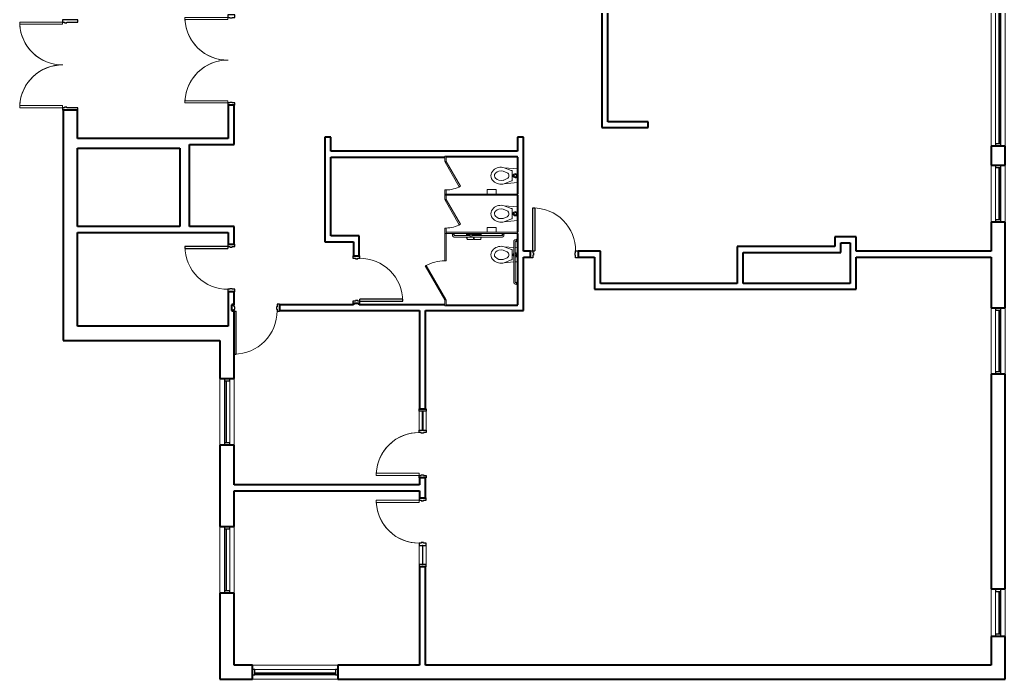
# Model space of a CAD drawing. Header units: inches. Extents: x 242 to 1108, y 42 to 1086.
# Drawn here: x 242 to 1072, y 42 to 597 of the extents above; entities that cross this region are included whole.
import ezdxf

# ---------------------------------------------------------------- set-up
doc = ezdxf.new("R2010")
doc.units = ezdxf.units.IN
doc.header["$MEASUREMENT"] = 0
for name, color, linetype, lineweight in [('A-DOOR', 31, 'Continuous', 15), ('A-DOOR-FRAM', 31, 'Continuous', 25), ('A-GLAZ-CURT', 52, 'Continuous', 9), ('A-GLAZ-CWMG', 51, 'Continuous', 9), ('A-WALL', 113, 'Continuous', 15), ('I-WALL', 2, 'Continuous', 15), ('P-SANR-FIXT', 6, 'Continuous', 9), ('Q-SPCQ', 91, 'Continuous', 9)]:
    doc.layers.add(name, color=color, linetype=linetype, lineweight=lineweight)

# ---------------------------------------------------------------- blocks, each defined once
blk = doc.blocks.new('System Panel - zGlazed-5142159-LEVEL 1 - Map Export')
at = {"layer": 'A-GLAZ-CURT', "lineweight": 15}
for p, q in [((70.25, 1.5), (-70.25, 1.5)), ((-70.25, 1.5), (-70.25, 0.5)), ((-70.25, 0.5), (70.25, 0.5)), ((70.25, 0.5), (70.25, 1.5))]:
    blk.add_line(p, q, dxfattribs=at)
blk = doc.blocks.new('Rectangular Mullion - 4 1_2_ x 2_ Rectangular_CE_-5128737-LEVEL 1 - Map Export')
at = {"layer": 'A-GLAZ-CWMG'}
for p, q in [((1063.48, 492.72), (1063.48, 633.22)), ((1067.98, 492.72), (1067.98, 633.22))]:
    blk.add_line(p, q, dxfattribs=at)
blk = doc.blocks.new('Rectangular Mullion - 4 1_2_ x 2_ Rectangular_CE_-5141283-LEVEL 1 - Map Export')
at = {"layer": 'A-GLAZ-CWMG', "lineweight": 25}
for p, q in [((-2, 2.25), (0, 2.25)), ((-2, -2.25), (-2, 2.25)), ((0, 2.25), (0, -2.25)), ((0, -2.25), (-2, -2.25))]:
    blk.add_line(p, q, dxfattribs=at)
blk = doc.blocks.new('System Panel - zGlazed-5142158-LEVEL 1 - Map Export')
at = {"layer": 'A-GLAZ-CURT', "lineweight": 15}
for p, q in [((22, 1.5), (-22, 1.5)), ((-22, 1.5), (-22, 0.5)), ((-22, 0.5), (22, 0.5)), ((22, 0.5), (22, 1.5))]:
    blk.add_line(p, q, dxfattribs=at)
blk = doc.blocks.new('Rectangular Mullion - 4 1_2_ x 2_ Rectangular_CE_-5128203-LEVEL 1 - Map Export')
at = {"layer": 'A-GLAZ-CWMG'}
for p, q in [((1063.48, 653.22), (1063.48, 697.22)), ((1067.98, 653.22), (1067.98, 697.22))]:
    blk.add_line(p, q, dxfattribs=at)
blk = doc.blocks.new('Rectangular Mullion - 4 1_2_ x 2_ Rectangular_CE_-5141284-LEVEL 1 - Map Export')
at = {"layer": 'A-GLAZ-CWMG', "lineweight": 25}
for p, q in [((0, 2.25), (-2, 2.25)), ((-2, 2.25), (-2, -2.25)), ((0, -2.25), (0, 2.25)), ((-2, -2.25), (0, -2.25))]:
    blk.add_line(p, q, dxfattribs=at)
blk = doc.blocks.new('System Panel - zGlazed-5141282-LEVEL 1 - Map Export')
at = {"layer": 'A-GLAZ-CURT', "lineweight": 15}
for p, q in [((26, 1.5), (-26, 1.5)), ((-26, 1.5), (-26, 0.5)), ((-26, 0.5), (26, 0.5)), ((26, 0.5), (26, 1.5))]:
    blk.add_line(p, q, dxfattribs=at)
blk = doc.blocks.new('Rectangular Mullion - 4 1_2_ x 2_ Rectangular_CE_-5128439-LEVEL 1 - Map Export')
at = {"layer": 'A-GLAZ-CWMG'}
for p, q in [((1063.48, 773.22), (1063.48, 825.22)), ((1067.98, 773.22), (1067.98, 825.22))]:
    blk.add_line(p, q, dxfattribs=at)
blk = doc.blocks.new('System Panel - zGlazed-5142157-LEVEL 1 - Map Export')
at = {"layer": 'A-GLAZ-CURT', "lineweight": 15}
for p, q in [((18, 1.5), (-18, 1.5)), ((-18, 1.5), (-18, 0.5)), ((-18, 0.5), (18, 0.5)), ((18, 0.5), (18, 1.5))]:
    blk.add_line(p, q, dxfattribs=at)
blk = doc.blocks.new('Rectangular Mullion - 4 1_2_ x 2_ Rectangular_CE_-5129149-LEVEL 1 - Map Export')
at = {"layer": 'A-GLAZ-CWMG'}
for p, q in [((1063.48, 80.16), (1063.48, 116.16)), ((1067.98, 80.16), (1067.98, 116.16))]:
    blk.add_line(p, q, dxfattribs=at)
blk = doc.blocks.new('Toilet_Stall_ADA_CE_ - 60_ x 60_-5132356-LEVEL 1 - Map Export')
at = {"layer": 'Q-SPCQ'}
for p, q in [((31, -2.5), (30, -2.5)), ((30, -2.5), (30, -62.5)), ((31, -62.5), (31, -2.5)), ((-30, -62.5), (-30, -63.5)), ((-7, -62.5), (-30, -62.5)), ((-30, -63.5), (-7, -63.5)), ((-7, -63.5), (-7, -62.5)), ((25.5, -62.63), (-3.07, -79.13)), ((-2.58, -80), (26, -63.5)), ((26, -63.5), (25.5, -62.63)), ((31, -62.5), (26, -62.5)), ((26, -62.5), (26, -63.5)), ((26, -63.5), (31, -63.5)), ((31, -63.5), (31, -62.5))]:
    blk.add_line(p, q, dxfattribs=at)
blk.add_arc((26, -63.5), 33, 180, 210, dxfattribs=at)
blk = doc.blocks.new('RR Access_Grab Bar_Back_CE_ - 36_ _GB-1_-1693847-LEVEL 1 - Map Export')
at = {"layer": 'Q-SPCQ'}
for p, q in [((-43, 0.75), (-43, 0)), ((-41, 0.75), (-43, 0.75)), ((-42.62, 1.5), (-42.62, 0.75)), ((-41.37, 0.75), (-41.37, 1.5)), ((-7, 3.12), (-41, 3.12)), ((-41, 1.87), (-7, 1.87)), ((-41, 0), (-41, 0.75)), ((-7, 0.75), (-7, 0)), ((-5, 0.75), (-7, 0.75)), ((-6.63, 1.5), (-6.63, 0.75)), ((-5.37, 0.75), (-5.37, 1.5)), ((-5, 0), (-5, 0.75))]:
    blk.add_line(p, q, dxfattribs=at)
at = {"layer": 'Q-SPCQ', "flags": 128}
for points in [[(-41, 3.12), (-41.06, 3.12), (-41.13, 3.12), (-41.19, 3.11), (-41.26, 3.1), (-41.32, 3.09), (-41.39, 3.08), (-41.45, 3.06), (-41.51, 3.04), (-41.57, 3.02), (-41.63, 3), (-41.69, 2.97), (-41.75, 2.94), (-41.81, 2.91), (-41.86, 2.88), (-41.92, 2.84), (-41.97, 2.8), (-42.02, 2.76), (-42.07, 2.72), (-42.12, 2.68), (-42.17, 2.63), (-42.21, 2.58), (-42.25, 2.54), (-42.29, 2.48), (-42.33, 2.43), (-42.37, 2.38), (-42.4, 2.32), (-42.43, 2.27), (-42.46, 2.21), (-42.49, 2.15), (-42.51, 2.09), (-42.54, 2.03), (-42.56, 1.97), (-42.57, 1.9), (-42.59, 1.84), (-42.6, 1.78), (-42.61, 1.71), (-42.62, 1.65), (-42.62, 1.58), (-42.62, 1.52), (-42.62, 1.5)], [(-41.37, 1.5), (-41.37, 1.51), (-41.37, 1.53), (-41.37, 1.54), (-41.37, 1.56), (-41.37, 1.57), (-41.36, 1.59), (-41.36, 1.6), (-41.36, 1.62), (-41.35, 1.63), (-41.35, 1.65), (-41.34, 1.66), (-41.33, 1.67), (-41.33, 1.69), (-41.32, 1.7), (-41.31, 1.71), (-41.3, 1.72), (-41.29, 1.74), (-41.28, 1.75), (-41.27, 1.76), (-41.26, 1.77), (-41.25, 1.78), (-41.24, 1.79), (-41.23, 1.8), (-41.22, 1.81), (-41.2, 1.82), (-41.19, 1.82), (-41.18, 1.83), (-41.16, 1.84), (-41.15, 1.84), (-41.14, 1.85), (-41.12, 1.85), (-41.11, 1.86), (-41.09, 1.86), (-41.08, 1.87), (-41.06, 1.87), (-41.05, 1.87), (-41.03, 1.87), (-41.02, 1.87), (-41, 1.87), (-41, 1.87)], [(-5.37, 1.5), (-5.38, 1.56), (-5.38, 1.63), (-5.39, 1.69), (-5.4, 1.76), (-5.41, 1.82), (-5.42, 1.89), (-5.44, 1.95), (-5.46, 2.01), (-5.48, 2.07), (-5.5, 2.13), (-5.53, 2.19), (-5.56, 2.25), (-5.59, 2.31), (-5.62, 2.36), (-5.66, 2.42), (-5.7, 2.47), (-5.74, 2.52), (-5.78, 2.57), (-5.82, 2.62), (-5.87, 2.67), (-5.92, 2.71), (-5.96, 2.75), (-6.02, 2.79), (-6.07, 2.83), (-6.12, 2.87), (-6.18, 2.9), (-6.23, 2.93), (-6.29, 2.96), (-6.35, 2.99), (-6.41, 3.01), (-6.47, 3.04), (-6.53, 3.06), (-6.6, 3.07), (-6.66, 3.09), (-6.72, 3.1), (-6.79, 3.11), (-6.85, 3.12), (-6.92, 3.12), (-6.98, 3.12), (-7, 3.12)], [(-7, 1.87), (-6.99, 1.87), (-6.97, 1.87), (-6.96, 1.87), (-6.94, 1.87), (-6.93, 1.87), (-6.91, 1.86), (-6.9, 1.86), (-6.88, 1.86), (-6.87, 1.85), (-6.85, 1.85), (-6.84, 1.84), (-6.83, 1.83), (-6.81, 1.83), (-6.8, 1.82), (-6.79, 1.81), (-6.78, 1.8), (-6.76, 1.79), (-6.75, 1.78), (-6.74, 1.77), (-6.73, 1.76), (-6.72, 1.75), (-6.71, 1.74), (-6.7, 1.73), (-6.69, 1.72), (-6.68, 1.7), (-6.68, 1.69), (-6.67, 1.68), (-6.66, 1.66), (-6.66, 1.65), (-6.65, 1.64), (-6.65, 1.62), (-6.64, 1.61), (-6.64, 1.59), (-6.63, 1.58), (-6.63, 1.56), (-6.63, 1.55), (-6.63, 1.53), (-6.63, 1.52), (-6.63, 1.5), (-6.63, 1.5)]]:
    blk.add_lwpolyline(points, dxfattribs=at)
blk = doc.blocks.new('RR Access_Grab Bar_Side_CE_ - 42_ _GB-2_-1694463-LEVEL 1 - Map Export')
at = {"layer": 'Q-SPCQ'}
for p, q in [((-3.12, 53), (-3.12, 13)), ((-1.87, 39.61), (-1.87, 53)), ((-0.75, 54.62), (-1.5, 54.62)), ((-1.5, 53.37), (-0.75, 53.37)), ((0, 55), (-0.75, 55)), ((-0.75, 55), (-0.75, 53)), ((-0.75, 53), (0, 53)), ((-1.87, 13), (-1.87, 38.38)), ((-0.75, 12.62), (-1.5, 12.62)), ((-1.5, 11.37), (-0.75, 11.37)), ((0, 13), (-0.75, 13)), ((-0.75, 13), (-0.75, 11)), ((-0.75, 11), (0, 11))]:
    blk.add_line(p, q, dxfattribs=at)
at = {"layer": 'Q-SPCQ', "flags": 128}
for points in [[(-1.5, 54.62), (-1.56, 54.62), (-1.63, 54.62), (-1.69, 54.61), (-1.76, 54.6), (-1.82, 54.59), (-1.89, 54.58), (-1.95, 54.56), (-2.01, 54.54), (-2.07, 54.52), (-2.13, 54.5), (-2.19, 54.47), (-2.25, 54.44), (-2.31, 54.41), (-2.36, 54.38), (-2.42, 54.34), (-2.47, 54.3), (-2.52, 54.26), (-2.57, 54.22), (-2.62, 54.18), (-2.67, 54.13), (-2.71, 54.08), (-2.75, 54.04), (-2.79, 53.98), (-2.83, 53.93), (-2.87, 53.88), (-2.9, 53.82), (-2.93, 53.77), (-2.96, 53.71), (-2.99, 53.65), (-3.01, 53.59), (-3.04, 53.53), (-3.06, 53.47), (-3.07, 53.4), (-3.09, 53.34), (-3.1, 53.28), (-3.11, 53.21), (-3.12, 53.15), (-3.12, 53.08), (-3.12, 53.02), (-3.12, 53)], [(-1.87, 53), (-1.87, 53.01), (-1.87, 53.03), (-1.87, 53.04), (-1.87, 53.06), (-1.87, 53.07), (-1.86, 53.09), (-1.86, 53.1), (-1.86, 53.12), (-1.85, 53.13), (-1.85, 53.15), (-1.84, 53.16), (-1.83, 53.17), (-1.83, 53.19), (-1.82, 53.2), (-1.81, 53.21), (-1.8, 53.22), (-1.79, 53.24), (-1.78, 53.25), (-1.77, 53.26), (-1.76, 53.27), (-1.75, 53.28), (-1.74, 53.29), (-1.73, 53.3), (-1.72, 53.31), (-1.7, 53.32), (-1.69, 53.32), (-1.68, 53.33), (-1.66, 53.34), (-1.65, 53.34), (-1.64, 53.35), (-1.62, 53.35), (-1.61, 53.36), (-1.59, 53.36), (-1.58, 53.37), (-1.56, 53.37), (-1.55, 53.37), (-1.53, 53.37), (-1.52, 53.37), (-1.5, 53.37), (-1.5, 53.37)], [(-3.12, 13), (-3.12, 12.94), (-3.12, 12.87), (-3.11, 12.81), (-3.1, 12.74), (-3.09, 12.68), (-3.08, 12.61), (-3.06, 12.55), (-3.04, 12.49), (-3.02, 12.43), (-3, 12.37), (-2.97, 12.31), (-2.94, 12.25), (-2.91, 12.19), (-2.88, 12.14), (-2.84, 12.08), (-2.8, 12.03), (-2.76, 11.98), (-2.72, 11.93), (-2.68, 11.88), (-2.63, 11.83), (-2.58, 11.79), (-2.54, 11.75), (-2.48, 11.71), (-2.43, 11.67), (-2.38, 11.63), (-2.32, 11.6), (-2.27, 11.57), (-2.21, 11.54), (-2.15, 11.51), (-2.09, 11.49), (-2.03, 11.46), (-1.97, 11.44), (-1.9, 11.43), (-1.84, 11.41), (-1.78, 11.4), (-1.71, 11.39), (-1.65, 11.38), (-1.58, 11.38), (-1.52, 11.37), (-1.5, 11.37)], [(-1.5, 12.62), (-1.51, 12.63), (-1.53, 12.63), (-1.54, 12.63), (-1.56, 12.63), (-1.57, 12.63), (-1.59, 12.64), (-1.6, 12.64), (-1.62, 12.64), (-1.63, 12.65), (-1.65, 12.65), (-1.66, 12.66), (-1.67, 12.67), (-1.69, 12.67), (-1.7, 12.68), (-1.71, 12.69), (-1.72, 12.7), (-1.74, 12.71), (-1.75, 12.72), (-1.76, 12.73), (-1.77, 12.74), (-1.78, 12.75), (-1.79, 12.76), (-1.8, 12.77), (-1.81, 12.78), (-1.82, 12.8), (-1.82, 12.81), (-1.83, 12.82), (-1.84, 12.84), (-1.84, 12.85), (-1.85, 12.86), (-1.85, 12.88), (-1.86, 12.89), (-1.86, 12.91), (-1.87, 12.92), (-1.87, 12.94), (-1.87, 12.95), (-1.87, 12.97), (-1.87, 12.98), (-1.87, 13), (-1.87, 13)]]:
    blk.add_lwpolyline(points, dxfattribs=at)
blk = doc.blocks.new('RR Access_Grab Bar_Vert_CE_ - 24_ _GB-3_-1696212-LEVEL 1 - Map Export')
at = {"layer": 'Q-SPCQ'}
for p, q in [((-0.75, 39.62), (-1.5, 39.62)), ((-0.75, 39.62), (-1.5, 39.62)), ((-1.5, 38.37), (-0.75, 38.37)), ((-1.5, 38.37), (-0.75, 38.37)), ((0, 40), (-0.75, 40)), ((0, 40), (-0.75, 40)), ((-0.75, 40), (-0.75, 39.97)), ((-0.75, 40), (-0.75, 39)), ((-0.75, 39), (-0.75, 38)), ((-0.75, 38.03), (-0.75, 38)), ((-0.75, 38), (0, 38)), ((-0.75, 38), (0, 38))]:
    blk.add_line(p, q, dxfattribs=at)
at = {"layer": 'Q-SPCQ', "flags": 128}
for points in [[(-2.5, 38.37), (-2.52, 38.38), (-2.55, 38.38), (-2.57, 38.38), (-2.6, 38.38), (-2.62, 38.39), (-2.65, 38.39), (-2.67, 38.4), (-2.7, 38.41), (-2.72, 38.42), (-2.74, 38.42), (-2.77, 38.43), (-2.79, 38.45), (-2.81, 38.46), (-2.83, 38.47), (-2.85, 38.48), (-2.87, 38.5), (-2.89, 38.51), (-2.91, 38.53), (-2.93, 38.55), (-2.95, 38.56), (-2.97, 38.58), (-2.98, 38.6), (-3, 38.62), (-3.01, 38.64), (-3.03, 38.66), (-3.04, 38.68), (-3.05, 38.71), (-3.06, 38.73), (-3.07, 38.75), (-3.08, 38.77), (-3.09, 38.8), (-3.1, 38.82), (-3.11, 38.84), (-3.11, 38.87), (-3.12, 38.89)], [(-3.11, 39.12), (-3.11, 39.15), (-3.1, 39.17), (-3.09, 39.2), (-3.08, 39.22), (-3.08, 39.24), (-3.07, 39.27), (-3.05, 39.29), (-3.04, 39.31), (-3.03, 39.33), (-3.02, 39.35), (-3, 39.37), (-2.99, 39.39), (-2.97, 39.41), (-2.95, 39.43), (-2.94, 39.45), (-2.92, 39.47), (-2.9, 39.48), (-2.88, 39.5), (-2.86, 39.51), (-2.84, 39.53), (-2.82, 39.54), (-2.79, 39.55), (-2.77, 39.56), (-2.75, 39.57), (-2.73, 39.58), (-2.7, 39.59), (-2.68, 39.6), (-2.66, 39.61), (-2.63, 39.61), (-2.61, 39.62), (-2.58, 39.62), (-2.56, 39.62), (-2.53, 39.62), (-2.51, 39.62), (-2.5, 39.62)], [(-2.5, 39.62), (-2.5, 39.62), (-2.5, 39.62), (-2.49, 39.62), (-2.49, 39.62), (-2.48, 39.62)], [(-1.5, 39.62), (-1.54, 39.62), (-1.58, 39.62), (-1.62, 39.62), (-1.66, 39.62), (-1.7, 39.62), (-1.74, 39.62), (-1.78, 39.62), (-1.81, 39.62), (-1.85, 39.62), (-1.89, 39.62), (-1.93, 39.62), (-1.96, 39.62), (-2, 39.62), (-2.03, 39.62), (-2.06, 39.62), (-2.1, 39.62), (-2.13, 39.62), (-2.16, 39.62), (-2.19, 39.62), (-2.22, 39.62), (-2.24, 39.62), (-2.27, 39.62), (-2.3, 39.62), (-2.32, 39.62), (-2.34, 39.62), (-2.36, 39.62), (-2.38, 39.62), (-2.4, 39.62), (-2.42, 39.62), (-2.43, 39.62), (-2.45, 39.62), (-2.46, 39.62), (-2.47, 39.62), (-2.48, 39.62), (-2.49, 39.62), (-2.49, 39.62), (-2.5, 39.62), (-2.5, 39.62), (-2.5, 39.62)], [(-2.48, 38.37), (-2.49, 38.37), (-2.49, 38.37), (-2.5, 38.37), (-2.5, 38.37), (-2.5, 38.37)], [(-2.5, 38.37), (-2.5, 38.37), (-2.5, 38.37), (-2.49, 38.37), (-2.49, 38.37), (-2.48, 38.37), (-2.47, 38.37), (-2.46, 38.37), (-2.45, 38.37), (-2.44, 38.37), (-2.42, 38.37), (-2.4, 38.37), (-2.39, 38.37), (-2.37, 38.37), (-2.35, 38.37), (-2.33, 38.37), (-2.3, 38.37), (-2.28, 38.37), (-2.25, 38.37), (-2.22, 38.37), (-2.2, 38.37), (-2.17, 38.37), (-2.14, 38.37), (-2.11, 38.37), (-2.07, 38.37), (-2.04, 38.37), (-2.01, 38.37), (-1.97, 38.37), (-1.94, 38.37), (-1.9, 38.37), (-1.86, 38.37), (-1.82, 38.37), (-1.79, 38.37), (-1.75, 38.37), (-1.71, 38.37), (-1.67, 38.37), (-1.63, 38.37), (-1.59, 38.37), (-1.55, 38.37), (-1.51, 38.37), (-1.5, 38.37)], [(-1.5, 38.37), (-1.54, 38.37), (-1.58, 38.37), (-1.62, 38.37), (-1.66, 38.37), (-1.7, 38.37), (-1.74, 38.37), (-1.78, 38.37), (-1.81, 38.37), (-1.85, 38.37), (-1.89, 38.37), (-1.93, 38.37), (-1.96, 38.37), (-2, 38.37), (-2.03, 38.37), (-2.06, 38.37), (-2.1, 38.37), (-2.13, 38.37), (-2.16, 38.37), (-2.19, 38.37), (-2.22, 38.37), (-2.24, 38.37), (-2.27, 38.37)], [(-2.25, 39.62), (-2.22, 39.62), (-2.2, 39.62), (-2.17, 39.62), (-2.14, 39.62), (-2.11, 39.62), (-2.07, 39.62), (-2.04, 39.62), (-2.01, 39.62), (-1.97, 39.62), (-1.94, 39.62), (-1.9, 39.62), (-1.86, 39.62), (-1.82, 39.62), (-1.79, 39.62), (-1.75, 39.62), (-1.71, 39.62), (-1.67, 39.62), (-1.63, 39.62), (-1.59, 39.62), (-1.55, 39.62), (-1.51, 39.62), (-1.5, 39.62)]]:
    blk.add_lwpolyline(points, dxfattribs=at)
blk = doc.blocks.new('Toilet_Wall Hung_CE_ - ADA-5132357-LEVEL 1 - Map Export')
at = {"layer": 'P-SANR-FIXT', "color": 8}
for p, q in [((-6.07, 3.13), (-6.74, 11.07)), ((-6.74, 11.07), (-4.34, 5.12)), ((-6.74, 11.07), (-6.07, 3.13)), ((-3.9, 12.03), (-2.49, 8.55)), ((3.9, 12.03), (2.49, 8.55)), ((6.74, 11.07), (4.32, 5.08)), ((6.74, 11.07), (6.07, 3.12)), ((6.74, 11.07), (6.07, 3.12)), ((-5.97, 1.87), (-5.81, 0)), ((-5.81, 0), (-5.97, 1.87)), ((-4.34, 5.12), (-4.34, 4.33)), ((-4.34, 4.33), (4.32, 4.33)), ((4.32, 4.33), (4.32, 5.08)), ((5.97, 1.87), (5.81, 0)), ((5.97, 1.87), (5.81, 0))]:
    blk.add_line(p, q, dxfattribs=at)
for centre, radius, start, end in [((2.57, 13.72), 9.68, 138.07034, 195.92966), ((0, 16.03), 6.23, 41.92966, 138.07034), ((2.57, 13.72), 6.68, 134.54798, 194.69093), ((-0.01, 16.34), 3.01, 44.54798, 134.54798), ((-2.57, 13.72), 6.68, 345.30907, 45.45202), ((-2.57, 13.72), 9.68, 344.07034, 41.92966), ((0, 9.94), 2.85, 209.29654, 330.70346), ((0, 1.8), 1.77, 177.39844, 180), ((0, 1.8), 1.77, 180, 360), ((0, 1.83), 1.75, 178.38551, 270), ((0, 1.8), 1.77, 49.0921, 130.9079), ((0, 1.83), 1.75, 121.34541, 130.23138), ((0, 1.83), 0.97, 177.17128, 270), ((0, 1.83), 1.75, 92.777, 117.6743), ((0, 1.83), 0.97, 270, 2.82872), ((0, 1.83), 1.75, 270, 1.61449), ((0, 1.83), 1.75, 62.00776, 87.33144), ((0, 1.83), 1.75, 49.76862, 59.41721), ((0, 1.8), 1.77, 360, 2.60156)]:
    blk.add_arc(centre, radius, start, end, dxfattribs=at)
blk = doc.blocks.new('RR Access_Toilet Tissue Dispenser_CE_ - TTD-2-888220-LEVEL 1 - Map Export')
at = {"layer": 'Q-SPCQ'}
for p, q in [((-5.05, 42), (-5.05, 36.5)), ((-3.13, 42), (-5.05, 42)), ((-4, 42.5), (-3.13, 42.5)), ((-4, 42), (-4, 42.5)), ((-1.88, 42.5), (0, 42.5)), ((-1.25, 42), (-1.87, 42)), ((0, 42), (-1.25, 42)), ((-1.05, 39.23), (-1.05, 42)), ((-5.05, 36.5), (-3.13, 36.5)), ((-5.05, 36), (-5.05, 30.5)), ((-3.13, 36), (-5.05, 36)), ((-4, 36), (-4, 36.5)), ((-1.87, 36.5), (-1.25, 36.5)), ((-1.25, 36), (-1.87, 36)), ((-1.25, 36.5), (0, 36.5)), ((0, 36), (-1.25, 36)), ((-1.05, 36.5), (-1.05, 38.02)), ((-1.05, 30.5), (-1.05, 36)), ((-5.05, 30.5), (-3.13, 30.5)), ((-4, 30), (-4, 30.5)), ((-3.13, 30), (-4, 30)), ((0, 30), (-1.88, 30)), ((-1.87, 30.5), (-1.25, 30.5)), ((-1.25, 30.5), (0, 30.5))]:
    blk.add_line(p, q, dxfattribs=at)
blk = doc.blocks.new('Toilet_Stall_Std_CE_ - Adj-5170460-LEVEL 1 - Map Export')
at = {"layer": 'Q-SPCQ'}
for p, q in [((-12, 63.5), (-16.5, 63.5)), ((-16.5, 63.5), (-16.5, 62.5)), ((-16.5, 62.5), (-16.5, 2.5)), ((-16.5, 62.5), (-12, 62.5)), ((-15.5, 2.5), (-15.5, 62.5)), ((-12, 62.5), (-12, 63.5)), ((11.5, 63.37), (-9.28, 51.37)), ((-8.78, 50.5), (12, 62.5)), ((12, 62.5), (11.5, 63.37)), ((12, 63.5), (12, 62.5)), ((16.5, 63.5), (12, 63.5)), ((12, 62.5), (16.5, 62.5)), ((15.5, 62.5), (15.5, 2.5)), ((16.5, 62.5), (16.5, 63.5)), ((16.5, 2.5), (16.5, 62.5)), ((-9.28, 51.37), (-8.78, 50.5)), ((-16.5, 2.5), (-15.5, 2.5)), ((15.5, 2.5), (16.5, 2.5))]:
    blk.add_line(p, q, dxfattribs=at)
blk.add_arc((12, 62.5), 24, 180, 210, dxfattribs=at)
blk = doc.blocks.new('RR Access_Toilet Napkin Disposal_CE_ - SND-1-888218-LEVEL 1 - Map Export')
at = {"layer": 'Q-SPCQ'}
for p, q in [((-3.75, 3.8125), (-3.75, 0)), ((-3.75, 0), (-3.75, 3.8125)), ((-3.75, 0), (3.75, 0)), ((-3.75, 0), (3.75, 0)), ((3.75, 0), (-3.75, 0)), ((3.75, 0), (3.75, 3.8125)), ((3.75, 0), (3.75, 3.8125)), ((3.75, 3.8125), (3.75, 0))]:
    blk.add_line(p, q, dxfattribs=at)
blk = doc.blocks.new('Toilet_Wall Hung_CE_ - STN-888222-LEVEL 1 - Map Export')
at = {"layer": 'P-SANR-FIXT', "color": 8}
for p, q in [((-5.81, 0), (-6.74, -11.07)), ((-6.74, -11.07), (-5.81, 0)), ((-6.74, -11.07), (-4.34, -5.12)), ((-4.34, -4.33), (4.32, -4.33)), ((-4.34, -5.12), (-4.34, -4.33)), ((4.32, -4.33), (4.32, -5.08)), ((6.74, -11.07), (4.32, -5.08)), ((6.74, -11.07), (5.81, 0)), ((6.74, -11.07), (5.81, 0)), ((-3.9, -12.03), (-2.49, -8.55)), ((3.9, -12.03), (2.49, -8.55))]:
    blk.add_line(p, q, dxfattribs=at)
for centre, radius, start, end in [((0, -9.94), 2.85, 29.29654, 150.70346), ((0, -1.8), 1.77, 0, 180), ((0, -1.8), 1.77, 180, 0), ((0, -1.83), 1.75, 90, 238.65459), ((0, -1.83), 0.97, 90, 270), ((0, -1.83), 1.75, 242.3257, 267.223), ((0, -1.83), 1.75, 300.58279, 90), ((0, -1.83), 0.97, 270, 90), ((0, -1.83), 1.75, 272.66856, 297.99224), ((2.57, -13.72), 9.68, 164.07034, 221.92966), ((2.57, -13.72), 6.68, 165.30907, 225.45202), ((-2.57, -13.72), 6.68, 314.54798, 14.69093), ((-2.57, -13.72), 9.68, 318.07034, 15.92966), ((0, -16.03), 6.23, 221.92966, 318.07034), ((-0.01, -16.34), 3.01, 225.45202, 315.45202)]:
    blk.add_arc(centre, radius, start, end, dxfattribs=at)
blk = doc.blocks.new('Door-Single_CE_ - HM Door-2_ HM Frame-5134094-LEVEL 1 - Map Export')
at = {"layer": 'A-DOOR'}
for p, q in [((18, 39), (16.25, 39)), ((16.25, 39), (16.25, 3)), ((18, 3), (18, 39)), ((16.25, 3), (18, 3))]:
    blk.add_line(p, q, dxfattribs=at)
at = {"layer": 'A-DOOR', "lineweight": 25}
for p, q in [((18, 39), (16.25, 39)), ((16.25, 39), (16.25, 3)), ((18, 3), (18, 39)), ((18, 3), (16.25, 3))]:
    blk.add_line(p, q, dxfattribs=at)
at = {"layer": 'A-DOOR', "lineweight": 9}
blk.add_arc((18, 3), 36, 90, 180.5, dxfattribs=at)
blk.add_arc((18, 3), 36, 90, 180.5, dxfattribs=at)
blk.add_arc((18, 3), 36, 90, 180.5, dxfattribs=at)
blk.add_arc((18, 3), 36, 90, 180.5, dxfattribs=at)
at = {"layer": 'A-DOOR-FRAM'}
for p, q in [((-18, 3), (-20, 3)), ((-20, 3), (-20, -3)), ((-18, 1.25), (-18, 3)), ((-17.5, 1.25), (-18, 1.25)), ((-17.5, -0.75), (-17.5, 1.25)), ((18, 1.25), (17.5, 1.25)), ((17.5, 1.25), (17.5, -0.75)), ((20, 3), (18, 3)), ((18, 3), (18, 1.25)), ((20, -3), (20, 3)), ((-20, -3), (-18, -3)), ((-18, -3), (-18, -0.75)), ((-18, -0.75), (-17.5, -0.75)), ((17.5, -0.75), (18, -0.75)), ((18, -0.75), (18, -3)), ((18, -3), (20, -3))]:
    blk.add_line(p, q, dxfattribs=at)
blk = doc.blocks.new('Door-Single-Sidelite_CE_ - HM Door-2_ HM Frame-Sidelite-5135056-LEVEL 1 - Map Export')
at = {"layer": 'A-DOOR', "lineweight": 25}
for p, q in [((-36, -0.125), (-36, 0.125)), ((-36, 0.125), (-20, 0.125)), ((-20, 0.125), (-20, -0.125)), ((-20, -0.125), (-36, -0.125))]:
    blk.add_line(p, q, dxfattribs=at)
at = {"layer": 'A-DOOR'}
for p, q in [((16.25, -3), (18, -3)), ((16.25, -39), (16.25, -3)), ((18, -3), (18, -39)), ((18, -39), (16.25, -39))]:
    blk.add_line(p, q, dxfattribs=at)
at = {"layer": 'A-DOOR', "lineweight": 9}
for start, end in [(179.5, 267.20673), (180.5, 270)]:
    blk.add_arc((18, -3), 36, start, end, dxfattribs=at)
at = {"layer": 'A-DOOR-FRAM'}
for p, q in [((-38, 3), (-36, 3)), ((-38, -3), (-38, 3)), ((-36, 3), (-36, -3)), ((-20, 3), (-18, 3)), ((-20, -3), (-20, 3)), ((-18, 3), (-18, 0.75)), ((-18, 0.75), (-17.5, 0.75)), ((-17.5, 0.75), (-17.5, -1.25)), ((17.5, 0.75), (18, 0.75)), ((17.5, -1.25), (17.5, 0.75)), ((18, 3), (20, 3)), ((18, 0.75), (18, 3)), ((20, 3), (20, -3)), ((-36, -3), (-38, -3)), ((-18, -3), (-20, -3)), ((-18, -1.25), (-18, -3)), ((-17.5, -1.25), (-18, -1.25)), ((18, -1.25), (17.5, -1.25)), ((18, -3), (18, -1.25)), ((20, -3), (18, -3))]:
    blk.add_line(p, q, dxfattribs=at)
at = {"layer": 'A-DOOR-FRAM', "lineweight": 9}
for p, q in [((-20, 3), (-36, 3)), ((-36, -3), (-20, -3))]:
    blk.add_line(p, q, dxfattribs=at)
blk = doc.blocks.new('Door-Single-Sidelite_CE_ - HM Door-2_ HM Frame-Sidelite-5135203-LEVEL 1 - Map Export')
at = {"layer": 'A-DOOR'}
for p, q in [((18, 39), (16.25, 39)), ((16.25, 39), (16.25, 3)), ((18, 3), (18, 39)), ((16.25, 3), (18, 3))]:
    blk.add_line(p, q, dxfattribs=at)
at = {"layer": 'A-DOOR', "lineweight": 25}
for p, q in [((-20, 0.125), (-36, 0.125)), ((-36, 0.125), (-36, -0.125)), ((-20, -0.125), (-20, 0.125)), ((-36, -0.125), (-20, -0.125))]:
    blk.add_line(p, q, dxfattribs=at)
at = {"layer": 'A-DOOR', "lineweight": 9}
for start, end in [(92.79327, 180.5), (90, 179.5)]:
    blk.add_arc((18, 3), 36, start, end, dxfattribs=at)
at = {"layer": 'A-DOOR-FRAM'}
for p, q in [((-36, 3), (-38, 3)), ((-38, 3), (-38, -3)), ((-36, -3), (-36, 3)), ((-18, 3), (-20, 3)), ((-20, 3), (-20, -3)), ((-18, 1.25), (-18, 3)), ((-17.5, 1.25), (-18, 1.25)), ((-17.5, -0.75), (-17.5, 1.25)), ((18, 1.25), (17.5, 1.25)), ((17.5, 1.25), (17.5, -0.75)), ((20, 3), (18, 3)), ((18, 3), (18, 1.25)), ((20, -3), (20, 3)), ((-38, -3), (-36, -3)), ((-20, -3), (-18, -3)), ((-18, -3), (-18, -0.75)), ((-18, -0.75), (-17.5, -0.75)), ((17.5, -0.75), (18, -0.75)), ((18, -0.75), (18, -3)), ((18, -3), (20, -3))]:
    blk.add_line(p, q, dxfattribs=at)
at = {"layer": 'A-DOOR-FRAM', "lineweight": 9}
for p, q in [((-36, 3), (-20, 3)), ((-20, -3), (-36, -3))]:
    blk.add_line(p, q, dxfattribs=at)
blk = doc.blocks.new('Door-Single_CE_ - HM Door-2_ HM Frame-5133635-LEVEL 1 - Map Export')
at = {"layer": 'A-DOOR'}
for p, q in [((16.25, -39), (16.25, -3)), ((16.25, -3), (18, -3)), ((18, -3), (18, -39)), ((18, -39), (16.25, -39))]:
    blk.add_line(p, q, dxfattribs=at)
at = {"layer": 'A-DOOR', "lineweight": 25}
for p, q in [((16.25, -39), (16.25, -3)), ((18, -3), (16.25, -3)), ((18, -3), (18, -39)), ((18, -39), (16.25, -39))]:
    blk.add_line(p, q, dxfattribs=at)
at = {"layer": 'A-DOOR', "lineweight": 9}
blk.add_arc((18, -3), 36, 179.5, 270, dxfattribs=at)
blk.add_arc((18, -3), 36, 179.5, 270, dxfattribs=at)
blk.add_arc((18, -3), 36, 179.5, 270, dxfattribs=at)
blk.add_arc((18, -3), 36, 179.5, 270, dxfattribs=at)
at = {"layer": 'A-DOOR-FRAM'}
for p, q in [((-20, 3), (-18, 3)), ((-20, -3), (-20, 3)), ((-18, 3), (-18, 0.75)), ((-18, 0.75), (-17.5, 0.75)), ((-17.5, 0.75), (-17.5, -1.25)), ((17.5, 0.75), (18, 0.75)), ((17.5, -1.25), (17.5, 0.75)), ((18, 3), (20, 3)), ((18, 0.75), (18, 3)), ((20, 3), (20, -3)), ((-18, -3), (-20, -3)), ((-18, -1.25), (-18, -3)), ((-17.5, -1.25), (-18, -1.25)), ((18, -1.25), (17.5, -1.25)), ((18, -3), (18, -1.25)), ((20, -3), (18, -3))]:
    blk.add_line(p, q, dxfattribs=at)
blk = doc.blocks.new('Door-Single_CE_ - HM Door-2_ HM Frame-V1-LEVEL 1 - Map Export')
at = {"layer": 'A-DOOR'}
for p, q in [((18, 39), (16.25, 39)), ((16.25, 39), (16.25, 3)), ((16.25, 3), (18, 3))]:
    blk.add_line(p, q, dxfattribs=at)
at = {"layer": 'A-DOOR', "lineweight": 25}
for p, q in [((18, 39), (16.25, 39)), ((16.25, 39), (16.25, 3)), ((18, 3), (18, 39)), ((18, 3), (16.25, 3))]:
    blk.add_line(p, q, dxfattribs=at)
at = {"layer": 'A-DOOR', "lineweight": 9}
blk.add_arc((18, 3), 36, 90, 180.5, dxfattribs=at)
blk.add_arc((18, 3), 36, 90, 180.5, dxfattribs=at)
blk.add_arc((18, 3), 36, 90, 180.5, dxfattribs=at)
blk.add_arc((18, 3), 36, 90, 180.5, dxfattribs=at)
at = {"layer": 'A-DOOR-FRAM'}
for p, q in [((-18, 3), (-20, 3)), ((-20, 3), (-20, -3)), ((-18, 1.25), (-18, 3)), ((-17.5, 1.25), (-18, 1.25)), ((-17.5, -0.75), (-17.5, 1.25)), ((18, 1.25), (17.5, 1.25)), ((17.5, 1.25), (17.5, -0.75)), ((20, 3), (18, 3)), ((18, 3), (18, 1.25)), ((20, -3), (20, 3)), ((-20, -3), (-18, -3)), ((-18, -3), (-18, -0.75)), ((-18, -0.75), (-17.5, -0.75)), ((17.5, -0.75), (18, -0.75)), ((18, -0.75), (18, -3)), ((18, -3), (20, -3))]:
    blk.add_line(p, q, dxfattribs=at)
blk = doc.blocks.new('System Panel - zGlazed-5142156-LEVEL 1 - Map Export')
at = {"layer": 'A-GLAZ-CURT', "lineweight": 15}
for p, q in [((34, 1.5), (-34, 1.5)), ((-34, 1.5), (-34, 0.5)), ((-34, 0.5), (34, 0.5)), ((34, 0.5), (34, 1.5))]:
    blk.add_line(p, q, dxfattribs=at)
blk = doc.blocks.new('Rectangular Mullion - 4 1_2_ x 2_ Rectangular_CE_-5140503-LEVEL 1 - Map Export')
at = {"layer": 'A-GLAZ-CWMG'}
for p, q in [((440.23, 50.47), (508.23, 50.47)), ((440.23, 45.97), (508.23, 45.97))]:
    blk.add_line(p, q, dxfattribs=at)
blk = doc.blocks.new('Door-Double-Lite_CE_ - HM Door-2_ HM Frame-LG Lite-5162921-LEVEL 1 - Map Export')
at = {"layer": 'A-DOOR'}
for p, q in [((-36, 39), (-36, 3)), ((-34.25, 39), (-36, 39)), ((-34.25, 3), (-34.25, 39)), ((36, 39), (34.25, 39)), ((34.25, 39), (34.25, 3)), ((36, 3), (36, 39)), ((-36, 3), (-34.25, 3)), ((34.25, 3), (36, 3))]:
    blk.add_line(p, q, dxfattribs=at)
at = {"layer": 'A-DOOR', "lineweight": 9}
for p, q in [((-36, 2.66), (-36, 39)), ((36, 2.66), (36, 39))]:
    blk.add_line(p, q, dxfattribs=at)
for centre, start, end in [((-36, 3), 359.5, 90), ((-36, 3), 359.5, 87.20673), ((36, 3), 90, 180.5), ((36, 3), 92.79327, 180.5)]:
    blk.add_arc(centre, 36, start, end, dxfattribs=at)
at = {"layer": 'A-DOOR-FRAM'}
for p, q in [((-36, 3), (-38, 3)), ((-38, 3), (-38, -3)), ((-36, 1.25), (-36, 3)), ((-35.5, 1.25), (-36, 1.25)), ((-35.5, -0.75), (-35.5, 1.25)), ((36, 1.25), (35.5, 1.25)), ((35.5, 1.25), (35.5, -0.75)), ((38, 3), (36, 3)), ((36, 3), (36, 1.25)), ((38, -3), (38, 3)), ((-38, -3), (-36, -3)), ((-36, -3), (-36, -0.75)), ((-36, -0.75), (-35.5, -0.75)), ((35.5, -0.75), (36, -0.75)), ((36, -0.75), (36, -3)), ((36, -3), (38, -3))]:
    blk.add_line(p, q, dxfattribs=at)
blk = doc.blocks.new('Door-Double-Lite_CE_ - HM Door-2_ HM Frame-LG Lite-5188688-LEVEL 1 - Map Export')
at = {"layer": 'A-DOOR'}
for p, q in [((-36, 42.5), (-36, 6.5)), ((-34.25, 42.5), (-36, 42.5)), ((-34.25, 6.5), (-34.25, 42.5)), ((36, 42.5), (34.25, 42.5)), ((34.25, 42.5), (34.25, 6.5)), ((36, 6.5), (36, 42.5)), ((-36, 6.5), (-34.25, 6.5)), ((34.25, 6.5), (36, 6.5))]:
    blk.add_line(p, q, dxfattribs=at)
at = {"layer": 'A-DOOR', "lineweight": 9}
for p, q in [((-36, 6.16), (-36, 42.5)), ((36, 6.16), (36, 42.5))]:
    blk.add_line(p, q, dxfattribs=at)
for centre, start, end in [((-36, 6.5), 359.5, 90), ((-36, 6.5), 359.5, 87.20673), ((36, 6.5), 90, 180.5), ((36, 6.5), 92.79327, 180.5)]:
    blk.add_arc(centre, 36, start, end, dxfattribs=at)
at = {"layer": 'A-DOOR-FRAM'}
for p, q in [((-36, 6.5), (-38, 6.5)), ((-38, 6.5), (-38, -6.5)), ((-36, 4.75), (-36, 6.5)), ((-35.5, 4.75), (-36, 4.75)), ((-36, -6.5), (-36, 2.75)), ((-36, 2.75), (-35.5, 2.75)), ((-35.5, 2.75), (-35.5, 4.75)), ((36, 4.75), (35.5, 4.75)), ((35.5, 4.75), (35.5, 2.75)), ((35.5, 2.75), (36, 2.75)), ((38, 6.5), (36, 6.5)), ((36, 6.5), (36, 4.75)), ((36, 2.75), (36, -6.5)), ((38, -6.5), (38, 6.5)), ((-38, -6.5), (-36, -6.5)), ((36, -6.5), (38, -6.5))]:
    blk.add_line(p, q, dxfattribs=at)

msp = doc.modelspace()

# ---------------------------------------------------------------- linework, layer by layer
at = {"layer": 'A-WALL'}
for p, q in [((1059.73, 490.72), (1059.73, 635.22)), ((1071.73, 635.22), (1071.73, 490.72)), ((1059.73, 426.72), (1059.73, 474.72)), ((1071.73, 474.72), (1071.73, 426.72)), ((1059.73, 298.72), (1059.73, 354.72)), ((1071.73, 354.72), (1071.73, 298.72)), ((410.98, 239.19), (410.98, 295.19)), ((422.98, 295.19), (422.98, 239.19)), ((410.98, 114.66), (410.98, 170.66)), ((422.98, 170.66), (422.98, 114.66)), ((1059.73, 78.16), (1059.73, 118.16)), ((1071.73, 118.16), (1071.73, 78.16)), ((438.23, 54.22), (510.23, 54.22)), ((510.23, 42.22), (438.23, 42.22))]:
    msp.add_line(p, q, dxfattribs=at)
at = {"layer": 'A-WALL', "lineweight": 40}
for p, q in [((278.98, 520.97), (278.98, 327.22)), ((290.98, 520.97), (278.98, 520.97)), ((290.98, 496.97), (290.98, 520.97)), ((385.23, 496.97), (290.98, 496.97)), ((385.23, 422.97), (385.23, 491.97)), ((1059.73, 490.72), (1059.73, 474.72)), ((1071.73, 490.72), (1059.73, 490.72)), ((1071.73, 474.72), (1071.73, 490.72)), ((290.98, 422.97), (290.98, 488.97)), ((290.98, 488.97), (377.23, 488.97)), ((377.23, 488.97), (377.23, 422.97)), ((1059.73, 474.72), (1071.73, 474.72)), ((1059.73, 426.72), (1059.73, 402.22)), ((1071.73, 426.72), (1059.73, 426.72)), ((1071.73, 354.72), (1071.73, 426.72)), ((290.98, 339.22), (290.98, 417.97)), ((1059.73, 397.22), (1059.73, 354.72)), ((1059.73, 354.72), (1071.73, 354.72)), ((417.98, 339.22), (290.98, 339.22)), ((422.98, 295.19), (422.98, 339.22)), ((278.98, 327.22), (410.98, 327.22)), ((410.98, 327.22), (410.98, 295.19)), ((1059.73, 298.72), (1059.73, 118.16)), ((1071.73, 298.72), (1059.73, 298.72)), ((1071.73, 118.16), (1071.73, 298.72)), ((410.98, 295.19), (422.98, 295.19)), ((422.98, 239.19), (410.98, 239.19)), ((410.98, 239.19), (410.98, 170.66)), ((422.98, 205.75), (422.98, 239.19)), ((422.98, 170.66), (422.98, 200.75)), ((410.98, 170.66), (422.98, 170.66)), ((1059.73, 118.16), (1071.73, 118.16)), ((422.98, 114.66), (410.98, 114.66)), ((410.98, 114.66), (410.98, 42.22)), ((422.98, 54.22), (422.98, 114.66)), ((1059.73, 78.16), (1059.73, 54.22)), ((1071.73, 78.16), (1059.73, 78.16)), ((1071.73, 42.22), (1071.73, 78.16)), ((438.23, 54.22), (422.98, 54.22)), ((438.23, 42.22), (438.23, 54.22)), ((578.98, 54.22), (510.23, 54.22)), ((510.23, 54.22), (510.23, 42.22)), ((1059.73, 54.22), (583.98, 54.22)), ((410.98, 42.22), (438.23, 42.22)), ((510.23, 42.22), (1071.73, 42.22))]:
    msp.add_line(p, q, dxfattribs=at)
at = {"layer": 'I-WALL', "lineweight": 40}
for p, q in [((732.23, 624.22), (732.23, 506.22)), ((737.23, 511.22), (737.23, 619.22)), ((422.98, 524.97), (417.98, 524.97)), ((417.98, 524.97), (417.98, 496.97)), ((422.98, 491.97), (422.98, 524.97)), ((732.23, 506.22), (771.23, 506.22)), ((771.23, 511.22), (737.23, 511.22)), ((771.23, 506.22), (771.23, 511.22)), ((499.23, 498.28), (499.23, 410.28)), ((504.23, 498.28), (499.23, 498.28)), ((504.23, 486.28), (504.23, 498.28)), ((666.23, 498.28), (661.23, 498.28)), ((661.23, 498.28), (661.23, 486.28)), ((666.23, 402.22), (666.23, 498.28)), ((417.98, 496.97), (385.23, 496.97)), ((385.23, 491.97), (422.98, 491.97)), ((661.23, 486.28), (504.23, 486.28)), ((504.23, 415.28), (504.23, 481.28)), ((504.23, 481.28), (600.23, 481.28)), ((661.23, 481.28), (661.23, 450.28)), ((661.23, 449.28), (661.23, 418.28)), ((377.23, 422.97), (290.98, 422.97)), ((422.98, 422.97), (385.23, 422.97)), ((422.98, 408.22), (422.98, 422.97)), ((290.98, 417.97), (417.98, 417.97)), ((417.98, 417.97), (417.98, 408.22)), ((528.23, 415.28), (504.23, 415.28)), ((528.23, 398.28), (528.23, 415.28)), ((661.23, 417.28), (661.23, 357.28)), ((417.98, 408.22), (422.98, 408.22)), ((499.23, 410.28), (523.23, 410.28)), ((523.23, 410.28), (523.23, 398.28)), ((946.23, 414.22), (928.23, 414.22)), ((928.23, 414.22), (928.23, 406.22)), ((933.23, 409.22), (941.23, 409.22)), ((933.23, 401.22), (933.23, 409.22)), ((941.23, 409.22), (941.23, 375.22)), ((946.23, 402.22), (946.23, 414.22)), ((523.23, 398.28), (528.23, 398.28)), ((672.23, 402.22), (666.23, 402.22)), ((672.23, 397.22), (672.23, 402.22)), ((731.23, 402.22), (712.23, 402.22)), ((712.23, 402.22), (712.23, 397.22)), ((731.23, 375.22), (731.23, 402.22)), ((928.23, 406.22), (846.23, 406.22)), ((846.23, 406.22), (846.23, 375.22)), ((851.23, 401.22), (933.23, 401.22)), ((851.23, 375.22), (851.23, 401.22)), ((1059.73, 402.22), (946.23, 402.22)), ((666.23, 397.22), (672.23, 397.22)), ((666.23, 352.28), (666.23, 397.22)), ((712.23, 397.22), (726.23, 397.22)), ((726.23, 397.22), (726.23, 370.22)), ((946.23, 397.22), (1059.73, 397.22)), ((946.23, 370.22), (946.23, 397.22)), ((846.23, 375.22), (731.23, 375.22)), ((941.23, 375.22), (851.23, 375.22)), ((422.98, 368.22), (417.98, 368.22)), ((417.98, 368.22), (417.98, 339.22)), ((422.98, 357.28), (422.98, 368.22)), ((726.23, 370.22), (946.23, 370.22)), ((420.98, 352.28), (420.98, 357.28)), ((420.98, 357.28), (422.98, 357.28)), ((523.23, 357.28), (460.98, 357.28)), ((460.98, 357.28), (460.98, 352.28)), ((523.23, 358.28), (523.23, 357.28)), ((528.23, 358.28), (523.23, 358.28)), ((528.23, 357.28), (528.23, 358.28)), ((600.23, 357.28), (528.23, 357.28)), ((422.98, 352.28), (420.98, 352.28)), ((422.98, 339.22), (422.98, 352.28)), ((460.98, 352.28), (578.98, 352.28)), ((578.98, 352.28), (578.98, 269.75)), ((583.98, 352.28), (666.23, 352.28)), ((583.98, 269.75), (583.98, 352.28)), ((578.98, 269.75), (583.98, 269.75)), ((578.98, 211.75), (578.98, 205.75)), ((583.98, 211.75), (578.98, 211.75)), ((583.98, 194.75), (583.98, 211.75)), ((578.98, 205.75), (422.98, 205.75)), ((422.98, 200.75), (578.98, 200.75)), ((578.98, 200.75), (578.98, 194.75)), ((578.98, 194.75), (583.98, 194.75)), ((578.98, 136.75), (578.98, 54.22)), ((583.98, 136.75), (578.98, 136.75)), ((583.98, 54.22), (583.98, 136.75))]:
    msp.add_line(p, q, dxfattribs=at)

# ---------------------------------------------------------------- block references
at = {"layer": 'A-DOOR', "rotation": 90.0000000000001}
for name, p in [('Door-Double-Lite_CE_ - HM Door-2_ HM Frame-LG Lite-5162921-LEVEL 1 - Map Export', (420.48, 562.97)), ('Door-Double-Lite_CE_ - HM Door-2_ HM Frame-LG Lite-5188688-LEVEL 1 - Map Export', (284.98, 558.97))]:
    msp.add_blockref(name, p, dxfattribs=at)
at = {"layer": 'A-DOOR', "lineweight": 9}
for name, p, rotation in [('Door-Single_CE_ - HM Door-2_ HM Frame-5133635-LEVEL 1 - Map Export', (692.23, 399.72), 180), ('Door-Single_CE_ - HM Door-2_ HM Frame-5134094-LEVEL 1 - Map Export', (420.48, 388.22), 90.0000000000001), ('Door-Single_CE_ - HM Door-2_ HM Frame-5134094-LEVEL 1 - Map Export', (525.73, 378.28), 270.0000000000001), ('Door-Single_CE_ - HM Door-2_ HM Frame-V1-LEVEL 1 - Map Export', (440.98, 354.78), 180), ('Door-Single-Sidelite_CE_ - HM Door-2_ HM Frame-Sidelite-5135056-LEVEL 1 - Map Export', (581.48, 231.75), 269.9999999999999), ('Door-Single-Sidelite_CE_ - HM Door-2_ HM Frame-Sidelite-5135203-LEVEL 1 - Map Export', (581.48, 174.75), 89.99999999999991)]:
    msp.add_blockref(name, p, dxfattribs=dict(at, rotation=rotation))
at = {"layer": 'A-GLAZ-CURT'}
for name, p, rotation in [('System Panel - zGlazed-5142159-LEVEL 1 - Map Export', (1065.73, 562.97), 270.0000000000001), ('System Panel - zGlazed-5142158-LEVEL 1 - Map Export', (1065.73, 450.72), 270.0000000000001), ('System Panel - zGlazed-5141282-LEVEL 1 - Map Export', (1065.73, 326.72), 270.0000000000001), ('System Panel - zGlazed-5141282-LEVEL 1 - Map Export', (416.98, 267.19), 90.0000000000001), ('System Panel - zGlazed-5141282-LEVEL 1 - Map Export', (416.98, 142.66), 90.0000000000001), ('System Panel - zGlazed-5142157-LEVEL 1 - Map Export', (1065.73, 98.16), 270.0000000000001), ('System Panel - zGlazed-5142156-LEVEL 1 - Map Export', (474.23, 48.22), 180)]:
    msp.add_blockref(name, p, dxfattribs=dict(at, rotation=rotation))
at = {"layer": 'A-GLAZ-CWMG'}
for name, p in [('Rectangular Mullion - 4 1_2_ x 2_ Rectangular_CE_-5128737-LEVEL 1 - Map Export', (0, 0)), ('Rectangular Mullion - 4 1_2_ x 2_ Rectangular_CE_-5128203-LEVEL 1 - Map Export', (0, -224.5)), ('Rectangular Mullion - 4 1_2_ x 2_ Rectangular_CE_-5128439-LEVEL 1 - Map Export', (0, -472.5)), ('Rectangular Mullion - 4 1_2_ x 2_ Rectangular_CE_-5129149-LEVEL 1 - Map Export', (0, 0)), ('Rectangular Mullion - 4 1_2_ x 2_ Rectangular_CE_-5140503-LEVEL 1 - Map Export', (0, 0)), ('Rectangular Mullion - 4 1_2_ x 2_ Rectangular_CE_-5141284-LEVEL 1 - Map Export', (510.23, 48.22))]:
    msp.add_blockref(name, p, dxfattribs=at)
at = {"layer": 'A-GLAZ-CWMG', "extrusion": (0, 0, -1)}
for p, rotation in [((-1065.73, 490.72), 269.9999999999999), ((-1065.73, 426.72), 269.9999999999999), ((-1065.73, 298.72), 269.9999999999999), ((-416.98, 295.19), 89.99999999999991), ((-416.98, 170.66), 89.99999999999991), ((-1065.73, 78.16), 269.9999999999999)]:
    msp.add_blockref('Rectangular Mullion - 4 1_2_ x 2_ Rectangular_CE_-5141283-LEVEL 1 - Map Export', p, dxfattribs=dict(at, rotation=rotation))
at = {"layer": 'A-GLAZ-CWMG'}
for name, p, rotation in [('Rectangular Mullion - 4 1_2_ x 2_ Rectangular_CE_-5141284-LEVEL 1 - Map Export', (1065.73, 474.72), 90.0000000000001), ('Rectangular Mullion - 4 1_2_ x 2_ Rectangular_CE_-5141284-LEVEL 1 - Map Export', (1065.73, 354.72), 90.0000000000001), ('Rectangular Mullion - 4 1_2_ x 2_ Rectangular_CE_-5128439-LEVEL 1 - Map Export', (1482.71, 1066.41), 180), ('Rectangular Mullion - 4 1_2_ x 2_ Rectangular_CE_-5141284-LEVEL 1 - Map Export', (416.98, 239.19), 270.0000000000001), ('Rectangular Mullion - 4 1_2_ x 2_ Rectangular_CE_-5128439-LEVEL 1 - Map Export', (1482.71, 941.88), 180), ('Rectangular Mullion - 4 1_2_ x 2_ Rectangular_CE_-5141284-LEVEL 1 - Map Export', (416.98, 114.66), 270.0000000000001), ('Rectangular Mullion - 4 1_2_ x 2_ Rectangular_CE_-5141284-LEVEL 1 - Map Export', (1065.73, 118.16), 90.0000000000001)]:
    msp.add_blockref(name, p, dxfattribs=dict(at, rotation=rotation))
at = {"layer": 'A-GLAZ-CWMG', "extrusion": (0, 0, -1)}
msp.add_blockref('Rectangular Mullion - 4 1_2_ x 2_ Rectangular_CE_-5141283-LEVEL 1 - Map Export', (-438.23, 48.22), dxfattribs=at)
at = {"layer": 'P-SANR-FIXT', "color": 8}
for name, p, rotation in [('Toilet_Wall Hung_CE_ - STN-888222-LEVEL 1 - Map Export', (661.23, 465.78), 269.9999999999998), ('Toilet_Wall Hung_CE_ - STN-888222-LEVEL 1 - Map Export', (661.23, 433.78), 269.9999999999998), ('Toilet_Wall Hung_CE_ - ADA-5132357-LEVEL 1 - Map Export', (661.23, 399.28), 90.00000000000011)]:
    msp.add_blockref(name, p, dxfattribs=dict(at, rotation=rotation))
at = {"layer": 'Q-SPCQ'}
for name, p, rotation in [('Toilet_Stall_Std_CE_ - Adj-5170460-LEVEL 1 - Map Export', (663.73, 465.78), 89.99999999999991), ('Toilet_Stall_Std_CE_ - Adj-5170460-LEVEL 1 - Map Export', (663.73, 433.78), 89.99999999999991), ('RR Access_Toilet Napkin Disposal_CE_ - SND-1-888218-LEVEL 1 - Map Export', (639.48, 454.1), 180), ('Toilet_Stall_ADA_CE_ - 60_ x 60_-5132356-LEVEL 1 - Map Export', (663.73, 387.28), 269.9999999999999), ('RR Access_Grab Bar_Side_CE_ - 42_ _GB-2_-1694463-LEVEL 1 - Map Export', (661.23, 417.28), 89.99999999999991), ('RR Access_Toilet Tissue Dispenser_CE_ - TTD-2-888220-LEVEL 1 - Map Export', (660.85, 417.28), 89.99999999999991), ('RR Access_Grab Bar_Vert_CE_ - 24_ _GB-3_-1696212-LEVEL 1 - Map Export', (661.23, 417.28), 89.99999999999991), ('RR Access_Toilet Napkin Disposal_CE_ - SND-1-888218-LEVEL 1 - Map Export', (639.48, 422.1), 180), ('RR Access_Grab Bar_Back_CE_ - 36_ _GB-1_-1693847-LEVEL 1 - Map Export', (661.23, 417.28), 89.99999999999991)]:
    msp.add_blockref(name, p, dxfattribs=dict(at, rotation=rotation))

doc.saveas('drawing.dxf')
